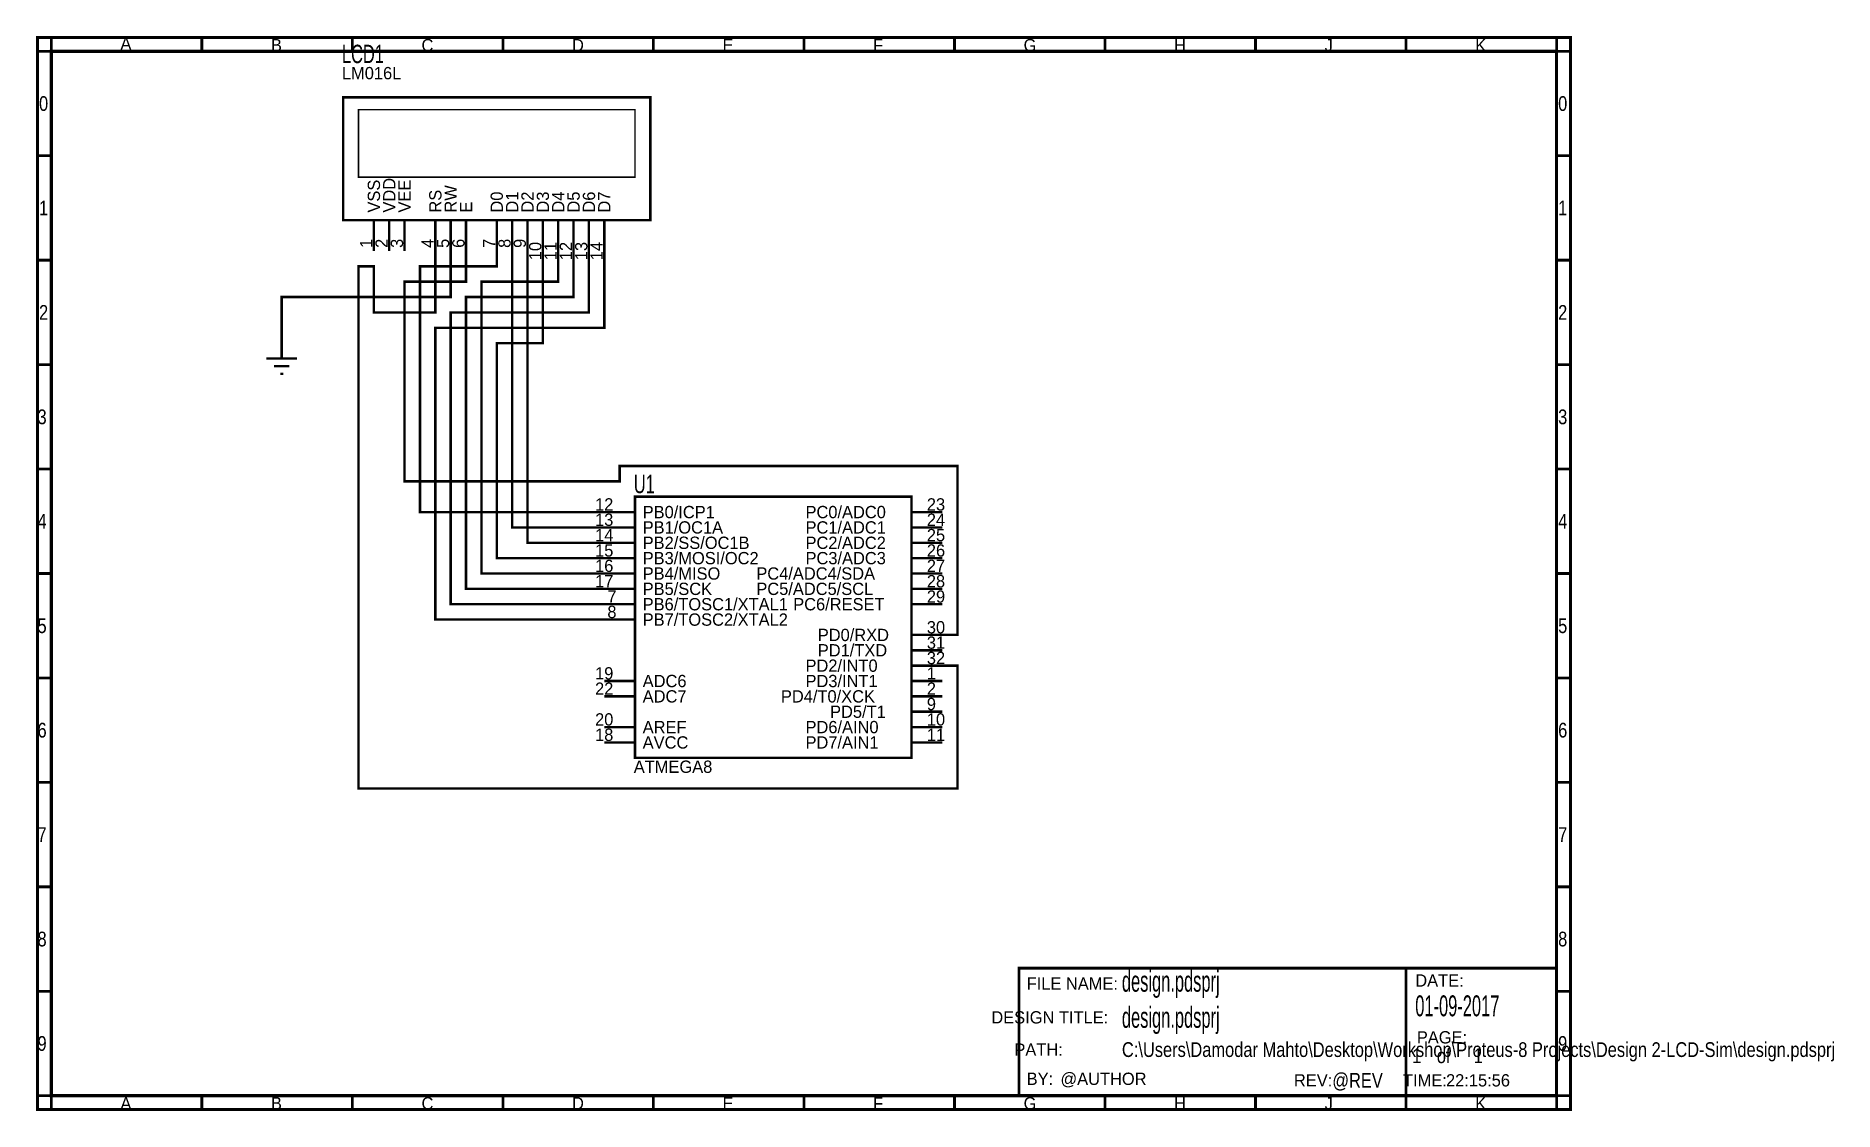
# Model space of a CAD drawing. Header units: inches. Extents: x -5 to 6.7, y -3.5 to 3.5.
import ezdxf

# ---------------------------------------------------------------- set-up
doc = ezdxf.new("R2010")
doc.units = ezdxf.units.IN
doc.layers.get('0').update_dxf_attribs({"linetype": 'CONTINUOUS'})

msp = doc.modelspace()

# ---------------------------------------------------------------- linework, layer by layer
for points, const_width in [([(-4.99, -3.49), (4.99, -3.49), (4.99, 3.49), (-4.99, 3.49), (-4.99, -3.49)], 0.02), ([(-4.9, 3.4), (-4.99, 3.4)], 0.018), ([(-4.9, -3.4), (4.9, -3.4), (4.9, 3.4), (-4.9, 3.4), (-4.9, -3.4)], 0.02), ([(-4.9, 3.49), (-4.9, 3.4)], 0.018), ([(-3.92, 3.49), (-3.92, 3.4)], 0.018), ([(-2.94, 3.49), (-2.94, 3.4)], 0.018), ([(-1.96, 3.49), (-1.96, 3.4)], 0.018), ([(-0.98, 3.49), (-0.98, 3.4)], 0.018), ([(0, 3.49), (0, 3.4)], 0.018), ([(0.98, 3.49), (0.98, 3.4)], 0.018), ([(1.96, 3.49), (1.96, 3.4)], 0.018), ([(2.94, 3.49), (2.94, 3.4)], 0.018), ([(3.92, 3.49), (3.92, 3.4)], 0.018), ([(4.9, 3.49), (4.9, 3.4)], 0.018), ([(4.99, 3.4), (4.9, 3.4)], 0.018), ([(-3, 2.3), (-1, 2.3), (-1, 3.1), (-3, 3.1), (-3, 2.3)], 0.016), ([(-2.9, 2.58), (-1.1, 2.58), (-1.1, 3.02), (-2.9, 3.02), (-2.9, 2.58)], 0.01), ([(-4.9, 2.72), (-4.99, 2.72)], 0.018), ([(4.99, 2.72), (4.9, 2.72)], 0.018), ([(-2.8, 2.1), (-2.8, 2.3)], 0.016), ([(-2.7, 2.1), (-2.7, 2.3)], 0.016), ([(-2.6, 2.1), (-2.6, 2.3)], 0.016), ([(-2.4, 2.1), (-2.4, 2.3)], 0.016), ([(-2.3, 2.1), (-2.3, 2.3)], 0.016), ([(-2.2, 2.1), (-2.2, 2.3)], 0.016), ([(-2, 2.1), (-2, 2.3)], 0.016), ([(-1.9, 2.1), (-1.9, 2.3)], 0.016), ([(-1.8, 2.1), (-1.8, 2.3)], 0.016), ([(-1.7, 2.1), (-1.7, 2.3)], 0.016), ([(-1.6, 2.1), (-1.6, 2.3)], 0.016), ([(-1.5, 2.1), (-1.5, 2.3)], 0.016), ([(-1.4, 2.1), (-1.4, 2.3)], 0.016), ([(-1.3, 2.1), (-1.3, 2.3)], 0.016), ([(-3.4, 1.5), (-3.4, 1.8), (-2.3, 1.8), (-2.3, 2.1)], 0.016), ([(-2.4, 2.1), (-2.4, 1.7), (-2.8, 1.7), (-2.8, 2), (-2.9, 2), (-2.9, -1.4), (1, -1.4), (1, -0.6), (0.9, -0.6)], 0.016), ([(-2.2, 2.1), (-2.2, 1.9), (-2.6, 1.9), (-2.6, 0.6), (-1.2, 0.6), (-1.2, 0.7), (1, 0.7), (1, -0.4), (0.9, -0.4)], 0.016), ([(-2, 2.1), (-2, 2), (-2.5, 2), (-2.5, 0.4), (-1.3, 0.4)], 0.016), ([(-1.3, 2.1), (-1.3, 1.6), (-2.4, 1.6), (-2.4, -0.3), (-1.3, -0.3)], 0.016), ([(-1.4, 2.1), (-1.4, 1.7), (-2.3, 1.7), (-2.3, -0.2), (-1.3, -0.2)], 0.016), ([(-1.5, 2.1), (-1.5, 1.8), (-2.2, 1.8), (-2.2, -0.1), (-1.3, -0.1)], 0.016), ([(-1.6, 2.1), (-1.6, 1.9), (-2.1, 1.9), (-2.1, 0), (-1.3, 0)], 0.016), ([(-1.7, 2.1), (-1.7, 1.5), (-2, 1.5), (-2, 0.1), (-1.3, 0.1)], 0.016), ([(-1.9, 2.1), (-1.9, 0.3), (-1.3, 0.3)], 0.016), ([(-1.8, 2.1), (-1.8, 0.2), (-1.3, 0.2)], 0.016), ([(-4.9, 2.04), (-4.99, 2.04)], 0.018), ([(4.99, 2.04), (4.9, 2.04)], 0.018), ([(-3.5, 1.4), (-3.3, 1.4)], 0.016), ([(-3.4, 1.5), (-3.4, 1.4)], 0.016), ([(-4.9, 1.36), (-4.99, 1.36)], 0.018), ([(-3.45, 1.35), (-3.35, 1.35)], 0.016), ([(-3.41, 1.3), (-3.39, 1.3)], 0.016), ([(4.99, 1.36), (4.9, 1.36)], 0.018), ([(-4.9, 0.68), (-4.99, 0.68)], 0.018), ([(4.99, 0.68), (4.9, 0.68)], 0.018), ([(-1.1, -1.2), (0.7, -1.2), (0.7, 0.5), (-1.1, 0.5), (-1.1, -1.2)], 0.016), ([(-1.3, 0.4), (-1.1, 0.4)], 0.016), ([(0.9, 0.4), (0.7, 0.4)], 0.016), ([(-1.3, 0.3), (-1.1, 0.3)], 0.016), ([(0.9, 0.3), (0.7, 0.3)], 0.016), ([(-1.3, 0.2), (-1.1, 0.2)], 0.016), ([(0.9, 0.2), (0.7, 0.2)], 0.016), ([(-4.9, 0), (-4.99, 0)], 0.018), ([(-1.3, 0.1), (-1.1, 0.1)], 0.016), ([(-1.3, 0), (-1.1, 0)], 0.016), ([(0.9, 0.1), (0.7, 0.1)], 0.016), ([(0.9, 0), (0.7, 0)], 0.016), ([(4.99, 0), (4.9, 0)], 0.018), ([(-1.3, -0.1), (-1.1, -0.1)], 0.016), ([(0.9, -0.1), (0.7, -0.1)], 0.016), ([(-1.3, -0.2), (-1.1, -0.2)], 0.016), ([(0.9, -0.2), (0.7, -0.2)], 0.016), ([(-1.3, -0.3), (-1.1, -0.3)], 0.016), ([(0.9, -0.4), (0.7, -0.4)], 0.016), ([(0.9, -0.5), (0.7, -0.5)], 0.016), ([(-4.9, -0.68), (-4.99, -0.68)], 0.018), ([(-1.3, -0.7), (-1.1, -0.7)], 0.016), ([(0.9, -0.6), (0.7, -0.6)], 0.016), ([(0.9, -0.7), (0.7, -0.7)], 0.016), ([(4.99, -0.68), (4.9, -0.68)], 0.018), ([(-1.3, -0.8), (-1.1, -0.8)], 0.016), ([(0.9, -0.8), (0.7, -0.8)], 0.016), ([(0.9, -0.9), (0.7, -0.9)], 0.016), ([(-1.3, -1), (-1.1, -1)], 0.016), ([(0.9, -1), (0.7, -1)], 0.016), ([(-1.3, -1.1), (-1.1, -1.1)], 0.016), ([(0.9, -1.1), (0.7, -1.1)], 0.016), ([(-4.9, -1.36), (-4.99, -1.36)], 0.018), ([(4.99, -1.36), (4.9, -1.36)], 0.018), ([(-4.9, -2.04), (-4.99, -2.04)], 0.018), ([(4.99, -2.04), (4.9, -2.04)], 0.018), ([(1.4, -3.4), (4.9, -3.4), (4.9, -2.57), (1.4, -2.57), (1.4, -3.4)], 0.018), ([(3.92, -2.57), (3.92, -3.4)], 0.018), ([(-4.9, -2.72), (-4.99, -2.72)], 0.018), ([(4.99, -2.72), (4.9, -2.72)], 0.018), ([(-4.9, -3.4), (-4.99, -3.4)], 0.018), ([(-4.9, -3.4), (-4.9, -3.49)], 0.018), ([(-3.92, -3.4), (-3.92, -3.49)], 0.018), ([(-3.92, -3.4), (-3.92, -3.49)], 0.018), ([(-2.94, -3.4), (-2.94, -3.49)], 0.018), ([(-1.96, -3.4), (-1.96, -3.49)], 0.018), ([(-0.98, -3.4), (-0.98, -3.49)], 0.018), ([(0, -3.4), (0, -3.49)], 0.018), ([(0.98, -3.4), (0.98, -3.49)], 0.018), ([(1.96, -3.4), (1.96, -3.49)], 0.018), ([(2.94, -3.4), (2.94, -3.49)], 0.018), ([(3.92, -3.4), (3.92, -3.49)], 0.018), ([(4.9, -3.4), (4.9, -3.49)], 0.018), ([(4.9, -3.4), (4.99, -3.4)], 0.018)]:
    msp.add_lwpolyline(points, dxfattribs=dict(const_width=const_width))

# ---------------------------------------------------------------- texts
for s, p in [('A', (-4.45, 3.41)), ('B', (-3.47, 3.4)), ('C', (-2.49, 3.4)), ('D', (-1.51, 3.4)), ('E', (-0.53, 3.4)), ('F', (0.45, 3.4)), ('G', (1.43, 3.4)), ('H', (2.41, 3.4)), ('J', (3.39, 3.4)), ('K', (4.37, 3.4)), ('LM016L', (-3.008, 3.218)), ('12', (-1.36, 0.41)), ('23', (0.8, 0.41)), ('13', (-1.36, 0.31)), ('PB0/ICP1', (-1.05, 0.36)), ('PC0/ADC0', (0.01, 0.36)), ('24', (0.8, 0.31)), ('14', (-1.36, 0.21)), ('PB1/OC1A', (-1.05, 0.26)), ('PB2/SS/OC1B', (-1.05, 0.16)), ('PC1/ADC1', (0.01, 0.26)), ('PC2/ADC2', (0.01, 0.16)), ('25', (0.8, 0.21)), ('15', (-1.36, 0.11)), ('PB3/MOSI/OC2', (-1.05, 0.06)), ('PC3/ADC3', (0.01, 0.06)), ('26', (0.8, 0.11)), ('16', (-1.36, 0.01)), ('PB4/MISO', (-1.05, -0.04)), ('PC4/ADC4/SDA', (-0.31, -0.04)), ('27', (0.8, 0.01)), ('17', (-1.36, -0.09)), ('7', (-1.28, -0.19)), ('PB5/SCK', (-1.05, -0.14)), ('PC5/ADC5/SCL', (-0.31, -0.14)), ('28', (0.8, -0.09)), ('29', (0.8, -0.19)), ('8', (-1.28, -0.29)), ('PB6/TOSC1/XTAL1', (-1.05, -0.24)), ('PC6/RESET', (-0.07, -0.24)), ('PB7/TOSC2/XTAL2', (-1.05, -0.34)), ('30', (0.8, -0.39)), ('PD0/RXD', (0.09, -0.44)), ('PD1/TXD', (0.09, -0.54)), ('31', (0.8, -0.49)), ('PD2/INT0', (0.01, -0.64)), ('32', (0.8, -0.59)), ('19', (-1.36, -0.69)), ('ADC6', (-1.05, -0.74)), ('PD3/INT1', (0.01, -0.74)), ('1', (0.8, -0.69)), ('22', (-1.36, -0.79)), ('ADC7', (-1.05, -0.84)), ('PD4/T0/XCK', (-0.15, -0.84)), ('2', (0.8, -0.79)), ('9', (0.8, -0.89)), ('20', (-1.36, -0.99)), ('PD5/T1', (0.17, -0.94)), ('10', (0.8, -0.99)), ('18', (-1.36, -1.09)), ('AREF', (-1.05, -1.04)), ('PD6/AIN0', (0.01, -1.04)), ('11', (0.8, -1.09)), ('AVCC', (-1.05, -1.14)), ('PD7/AIN1', (0.01, -1.14)), ('ATMEGA8', (-1.108, -1.298)), ('FILE NAME:', (1.45, -2.71)), ('DATE:', (3.98, -2.69)), ('DESIGN TITLE:', (1.22, -2.93)), ('PAGE:', (3.99, -3.06)), ('PATH:', (1.37, -3.14)), ('BY:', (1.45, -3.33)), ('@AUTHOR', (1.67, -3.33)), ('REV:', (3.19, -3.34)), ('TIME:', (3.9, -3.34)), ('22:15:56', (4.18, -3.34)), ('A', (-4.45, -3.49)), ('B', (-3.47, -3.49)), ('C', (-2.49, -3.49)), ('D', (-1.51, -3.49)), ('E', (-0.53, -3.49)), ('F', (0.45, -3.49)), ('G', (1.43, -3.49)), ('H', (2.41, -3.49)), ('J', (3.39, -3.49)), ('K', (4.37, -3.49))]:
    msp.add_text(s, height=0.08).set_placement(p)
for s, height, width, p in [('LCD1', 0.12, 0.666667, (-3.008, 3.323)), ('0', 0.096, 0.833333, (-4.98, 3.012)), ('0', 0.096, 0.833333, (4.91, 3.012)), ('1', 0.096, 0.833333, (-4.98, 2.332)), ('1', 0.096, 0.833333, (4.91, 2.332)), ('2', 0.096, 0.833333, (-4.98, 1.652)), ('2', 0.096, 0.833333, (4.91, 1.652)), ('3', 0.096, 0.833333, (-4.99, 0.972)), ('3', 0.096, 0.833333, (4.91, 0.972)), ('U1', 0.12, 0.666667, (-1.108, 0.523)), ('4', 0.096, 0.833333, (-4.99, 0.292)), ('4', 0.096, 0.833333, (4.91, 0.292)), ('5', 0.096, 0.833333, (-4.99, -0.388)), ('5', 0.096, 0.833333, (4.91, -0.388)), ('6', 0.096, 0.833333, (-4.99, -1.068)), ('6', 0.096, 0.833333, (4.91, -1.068)), ('7', 0.096, 0.833333, (-4.99, -1.748)), ('7', 0.096, 0.833333, (4.91, -1.748)), ('8', 0.096, 0.833333, (-4.99, -2.428)), ('8', 0.096, 0.833333, (4.91, -2.428)), ('design.pdsprj', 0.136, 0.588235, (2.07, -2.723)), ('01-09-2017', 0.136, 0.588235, (3.98, -2.883)), ('design.pdsprj', 0.136, 0.588235, (2.07, -2.958)), ('9', 0.096, 0.833333, (-4.99, -3.108)), ('9', 0.096, 0.833333, (4.91, -3.108)), ('C:\\Users\\Damodar Mahto\\Desktop\\Workshop\\Proteus-8 Projects\\Design 2-LCD-Sim\\design.pdsprj', 0.096, 0.833333, (2.07, -3.148)), ('1', 0.096, 0.833333, (3.96, -3.188)), ('of', 0.096, 0.833333, (4.12, -3.188)), ('1', 0.096, 0.833333, (4.36, -3.188)), ('@REV', 0.096, 0.833333, (3.44, -3.348))]:
    msp.add_text(s, height=height, dxfattribs=dict(width=width)).set_placement(p)
for s, p in [('VSS', (-2.76, 2.35)), ('VDD', (-2.66, 2.35)), ('VEE', (-2.56, 2.35)), ('RS', (-2.36, 2.35)), ('RW', (-2.26, 2.35)), ('D0', (-1.96, 2.35)), ('D1', (-1.86, 2.35)), ('D2', (-1.76, 2.35)), ('D3', (-1.66, 2.35)), ('D4', (-1.56, 2.35)), ('D5', (-1.46, 2.35)), ('D6', (-1.36, 2.35)), ('D7', (-1.26, 2.35)), ('E', (-2.16, 2.35)), ('1', (-2.81, 2.12)), ('2', (-2.71, 2.12)), ('3', (-2.61, 2.12)), ('4', (-2.41, 2.12)), ('5', (-2.31, 2.12)), ('6', (-2.21, 2.12)), ('7', (-2.01, 2.12)), ('8', (-1.91, 2.12)), ('9', (-1.81, 2.12)), ('10', (-1.71, 2.04)), ('11', (-1.61, 2.04)), ('12', (-1.51, 2.04)), ('13', (-1.41, 2.04)), ('14', (-1.31, 2.04))]:
    msp.add_text(s, height=0.08, rotation=90).set_placement(p)

doc.saveas('drawing.dxf')
